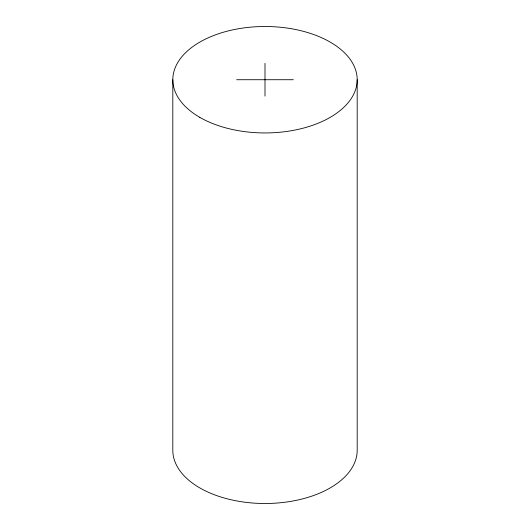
<?xml version="1.0" encoding="UTF-8"?>
<svg xmlns="http://www.w3.org/2000/svg" width="530" height="530" viewBox="0 0 530 530"><rect width="100%" height="100%" fill="white"/><g stroke="black" fill="none" stroke-linecap="round" stroke-linejoin="round"><path stroke-width="0.79" d="M236.638 79.725L293.362 79.725M357.187 79.725L357.187 450.275A92.187 53.225 0 0 1 265 503.5A92.187 53.225 0 0 1 172.813 450.275L172.813 79.725M265 63.348L265 96.096M199.817 117.355A92.187 53.225 0 0 0 354.047 93.499A92.187 53.225 0 0 0 241.143 28.315A92.187 53.225 0 0 0 199.817 117.355"/></g></svg>
